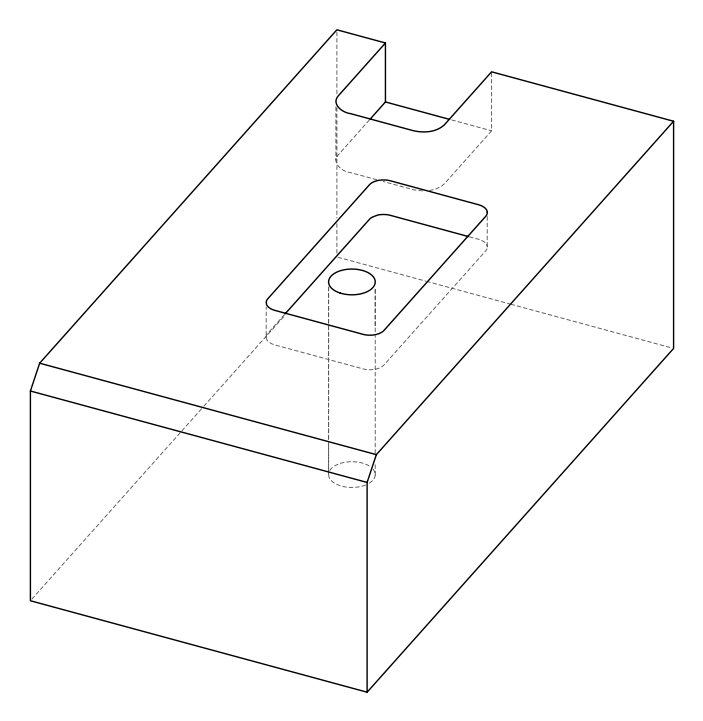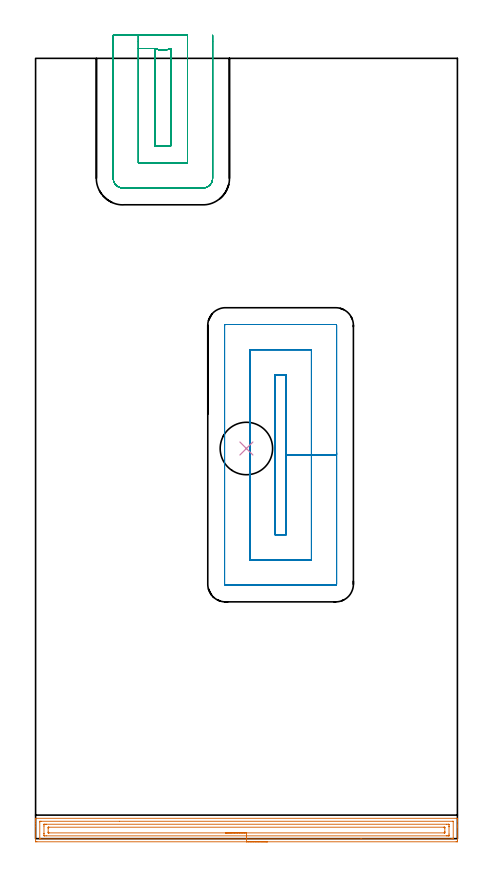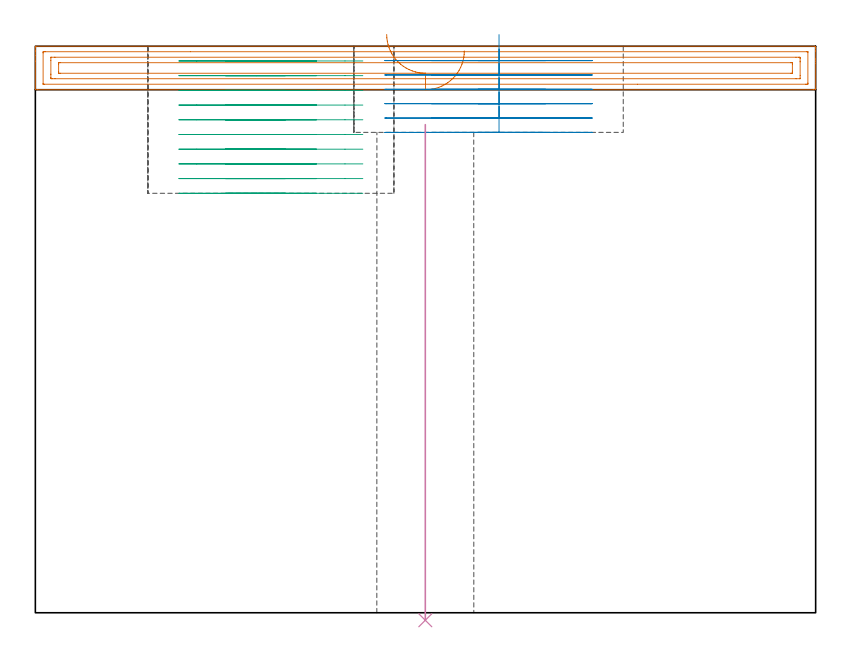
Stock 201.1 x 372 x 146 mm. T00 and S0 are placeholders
(PLAN: 4 operations, 2 tool changes, 28.3 min)
(1 AREA_MILL | FG_CHAMFER_SURFACE | UGT0205_001 | 6.71 min | 12602 mm3)
(2 MILL_RECTANGULAR_POCKET | POCKET_RECTANGULAR_STRAIGHT | NXT0201_012 | Follow Part, ap 4, ae 75% | 10.27 min | 214730 mm3)
(3 MILL_SLOT | SLOT_PARTIAL_RECTANGULAR | NXT0201_012 | Follow Part, ap 4, ae 75% | 10.86 min | 165126 mm3)
(4 INDEXABLE_INSERT_DRILL_THROUGH_HOLE_FROM_SOLID | STEP1HOLE | NXT0302_021 | 0.52 min | 60729 mm3)
(TOOL UGT0205_001 | Chamfer Mill 20 x 3 x 45 deg. | D20 FL50 Z2)
(TOOL NXT0201_012 | ENDMILL 16mm [2P460-1600-NA 1630] | D16 FL38 Z6)
(TOOL NXT0302_021 | Index. Insert Drill 25mm [880-D2500L25-05] | D25 PA176 FL125 Z2)
(OP 1 AREA_MILL)
G17 G21 G94 G90
T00 M6
G54
G17 G0 G90 X110.55 Y-1.5 S1061 M3
G43 Z156. H0
Z144.8
G94 G1 X110.512 Z143.928 F250.
X110.398 Z143.063
X110.209 Z142.212
X109.947 Z141.38
X109.613 Z140.574
X109.21 Z139.8
X108.742 Z139.064
X108.21 Z138.372
X107.621 Z137.729
X106.978 Z137.139
X106.286 Z136.608
X105.55 Z136.14
X104.776 Z135.737
X103.97 Z135.403
X103.138 Z135.141
X102.286 Z134.952
X101.422 Z134.838
X100.55 Z134.8
X0.604
X0.066 Y-1.494 Z134.804
X0.01 Y-1.492 Z134.806
X0. Y-1.429 Z134.868
Y5.849 Z142.144
Y7.288 Z143.585
Y8.472 Z144.767
Y9.45 Z145.749
X0.003 Y9.577 Z145.87
X0.01 Y9.698 Z145.988
X0.158 Y9.7 Z146.
X200.942
X201.09 Y9.698 Z145.988
X201.097 Y9.577 Z145.87
X201.1 Y9.449 Z145.749
Y9.092 Z145.391
Y8.472 Z144.767
Y6.413 Z142.711
Y5.849 Z142.144
Y5.257 Z141.552
Y-1.147 Z135.15
X201.096 Y-1.433 Z134.864
X201.09 Y-1.492 Z134.805
X201.029 Y-1.499 Z134.799
X200.496 Y-1.5 Z134.8
X100.55
Y-0.086 Z136.214
X2.389 Y-0.085 Z136.215
X2.197 Y-0.084 Z136.216
X2.046 Y-0.08 Z136.22
X2.015 Y-0.079 Z136.221
X2.01 Y-0.061 Z136.239
X2.006 Y-0.035 Z136.265
X2.001 Y0.108 Z136.408
X2. Y7.979 Z144.279
X2.002 Y8.106 Z144.406
X2.006 Y8.207 Z144.507
X2.01 Y8.27 Z144.57
X2.04 Y8.279 Z144.579
X2.389 Y8.283 Z144.583
X2.58 Y8.285 Z144.585
X39.947 Y8.286 Z144.586
X198.711 Y8.285 Z144.585
X198.903 Y8.284 Z144.584
X199.053 Y8.28 Z144.58
X199.085 Y8.279 Z144.579
X199.09 Y8.261 Z144.561
X199.094 Y8.235 Z144.535
X199.099 Y8.092 Z144.392
X199.1 Y0.221 Z136.521
X199.098 Y0.094 Z136.394
X199.094 Y-0.008 Z136.292
X199.09 Y-0.071 Z136.229
X199.06 Y-0.079 Z136.221
X198.711 Y-0.083 Z136.217
X198.52 Y-0.085 Z136.215
X155.157 Y-0.086 Z136.214
X100.55
Y1.328 Z137.628
X5.066
X4.324 Y1.33 Z137.63
X4.174 Y1.332 Z137.632
X4.032 Y1.335 Z137.635
X4.01 Y1.477 Z137.777
X4.004 Y1.643 Z137.943
X4. Y2.351 Z138.651
Y2.521 Z138.821
Y6.019 Z142.319
X4.001 Y6.723 Z143.023
X4.003 Y6.808 Z143.108
X4.007 Y6.85 Z143.15
X4.011 Y6.865 Z143.165
X4.027 Y6.867 Z143.167
X4.174 Y6.869 Z143.169
X4.915 Y6.871 Z143.171
X5.066 Y6.872 Z143.172
X196.034 Y6.871 Z143.171
X196.776 Y6.87 Z143.17
X196.926 Y6.868 Z143.168
X197.068 Y6.865 Z143.165
X197.09 Y6.723 Z143.023
X197.096 Y6.557 Z142.857
X197.1 Y5.849 Z142.149
Y5.679 Z141.979
Y2.181 Z138.481
X197.099 Y1.477 Z137.777
X197.097 Y1.392 Z137.692
X197.093 Y1.35 Z137.65
X197.089 Y1.335 Z137.635
X197.073 Y1.333 Z137.633
X196.926 Y1.331 Z137.631
X196.185 Y1.328 Z137.628
X196.034
X100.55
Y2.743 Z139.043
X6.451
X6.129 Y2.744 Z139.044
X6.076 Y2.745 Z139.045
X6.021 Y2.749 Z139.049
X6.01 Y2.752 Z139.052
X6.007 Y2.77 Z139.07
X6.004 Y2.816 Z139.116
X6. Y3.185 Z139.485
Y4.974 Z141.274
X6.004 Y5.391 Z141.691
X6.007 Y5.442 Z141.742
X6.01 Y5.45 Z141.75
X6.022 Y5.452 Z141.752
X6.063 Y5.455 Z141.755
X6.194 Y5.457 Z141.757
X6.358
X194.649
X194.971 Y5.456 Z141.756
X195.024 Y5.455 Z141.755
X195.079 Y5.45 Z141.75
X195.09 Y5.448 Z141.748
X195.093 Y5.43 Z141.73
X195.096 Y5.384 Z141.684
X195.1 Y5.015 Z141.315
Y3.266 Z139.566
Y3.226 Z139.526
X195.096 Y2.809 Z139.109
X195.093 Y2.758 Z139.058
X195.09 Y2.75 Z139.05
X195.078 Y2.748 Z139.048
X195.037 Y2.745 Z139.045
X194.906 Y2.743 Z139.043
X194.742
X100.55
X99.678 Z139.081
X98.814 Z139.195
X97.962 Z139.383
X97.13 Z139.646
X96.324 Z139.98
X95.55 Z140.382
X94.814 Z140.851
X94.122 Z141.382
X93.479 Z141.972
X92.89 Z142.615
X92.358 Z143.307
X91.89 Z144.043
X91.487 Z144.816
X91.153 Z145.622
X90.891 Z146.454
X90.702 Z147.306
X90.588 Z148.171
X90.55 Z149.043
G0 Z156.
M5
M2
(OP 2 MILL_RECTANGULAR_POCKET)
G17 G21 G94 G90
T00 M6
G54
G17 G0 G90 X119.5 Y157.995 S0 M3
G43 Z156. H1
Z149.
G94 G1 Y183. Z142.3 F250.
Y221.1 F500.
X114.1
Y144.9
X119.5
Y183.
X131.5
Y233.1
X102.1
Y132.9
X131.5
Y183.
X143.5
Y244.7
G3 X143.1 Y245.1 R0.4
G1 X90.5
G3 X90.1 Y244.7 R0.4
G1 Y121.3
G3 X90.5 Y120.9 R0.4
G1 X143.1
G3 X143.5 Y121.3 R0.4
G1 Y183.
Y184.
G0 X119.5 Y157.995 Z145.3
G1 Y183. Z138.6 F250.
Y221.1 F500.
X114.1
Y144.9
X119.5
Y183.
X131.5
Y233.1
X102.1
Y132.9
X131.5
Y183.
X143.5
Y244.7
G3 X143.1 Y245.1 R0.4
G1 X90.5
G3 X90.1 Y244.7 R0.4
G1 Y121.3
G3 X90.5 Y120.9 R0.4
G1 X143.1
G3 X143.5 Y121.3 R0.4
G1 Y183.
Y184.
G0 X119.5 Y157.995 Z141.6
G1 Y183. Z134.9 F250.
Y221.1 F500.
X114.1
Y144.9
X119.5
Y183.
X131.5
Y233.1
X102.1
Y132.9
X131.5
Y183.
X143.5
Y244.7
G3 X143.1 Y245.1 R0.4
G1 X90.5
G3 X90.1 Y244.7 R0.4
G1 Y121.3
G3 X90.5 Y120.9 R0.4
G1 X143.1
G3 X143.5 Y121.3 R0.4
G1 Y183.
Y184.
G0 X119.5 Y157.995 Z137.9
G1 Y183. Z131.2 F250.
Y221.1 F500.
X114.1
Y144.9
X119.5
Y183.
X131.5
Y233.1
X102.1
Y132.9
X131.5
Y183.
X143.5
Y244.7
G3 X143.1 Y245.1 R0.4
G1 X90.5
G3 X90.1 Y244.7 R0.4
G1 Y121.3
G3 X90.5 Y120.9 R0.4
G1 X143.1
G3 X143.5 Y121.3 R0.4
G1 Y183.
Y184.
G0 X119.5 Y157.995 Z134.2
G1 Y183. Z127.5 F250.
Y221.1 F500.
X114.1
Y144.9
X119.5
Y183.
X131.5
Y233.1
X102.1
Y132.9
X131.5
Y183.
X143.5
Y244.7
G3 X143.1 Y245.1 R0.4
G1 X90.5
G3 X90.1 Y244.7 R0.4
G1 Y121.3
G3 X90.5 Y120.9 R0.4
G1 X143.1
G3 X143.5 Y121.3 R0.4
G1 Y183.
Y184.
G0 X119.5 Y157.995 Z130.5
G1 Y183. Z123.8 F250.
Y221.1 F500.
X114.1
Y144.9
X119.5
Y183.
X131.5
Y233.1
X102.1
Y132.9
X131.5
Y183.
X143.5
Y244.7
G3 X143.1 Y245.1 R0.4
G1 X90.5
G3 X90.1 Y244.7 R0.4
G1 Y121.3
G3 X90.5 Y120.9 R0.4
G1 X143.1
G3 X143.5 Y121.3 R0.4
G1 Y183.
Y184.
G0 Z156.
M5
M2
(OP 3 MILL_SLOT)
G17 G21 G94 G90
T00 M6
G54
G17 G0 G90 X49. Y383. S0 M3
G43 Z156. H1
Z142.21
G94 G1 Y380. F250.
Y376.69 F500.
X57.
G3 X64.4 Y376.69 R8.
G1 Y330.2
X57.
Y376.69
X49.
Y322.2
X72.4
Y380.
Y383. F250.
X37.
Y380.
Y314.8 F500.
G3 X41.6 Y310.2 R4.6
G1 X79.8
G3 X84.4 Y314.8 R4.6
G1 Y380.
Y383. F250.
G0 X49. Z138.42
G1 Y380.
Y376.69 F500.
X57.
G3 X64.4 Y376.69 R8.
G1 Y330.2
X57.
Y376.69
X49.
Y322.2
X72.4
Y380.
Y383. F250.
X37.
Y380.
Y314.8 F500.
G3 X41.6 Y310.2 R4.6
G1 X79.8
G3 X84.4 Y314.8 R4.6
G1 Y380.
Y383. F250.
G0 X49. Z134.63
G1 Y380.
Y376.69 F500.
X57.
G3 X64.4 Y376.69 R8.
G1 Y330.2
X57.
Y376.69
X49.
Y322.2
X72.4
Y380.
Y383. F250.
X37.
Y380.
Y314.8 F500.
G3 X41.6 Y310.2 R4.6
G1 X79.8
G3 X84.4 Y314.8 R4.6
G1 Y380.
Y383. F250.
G0 X49. Z130.84
G1 Y380.
Y376.69 F500.
X57.
G3 X64.4 Y376.69 R8.
G1 Y330.2
X57.
Y376.69
X49.
Y322.2
X72.4
Y380.
Y383. F250.
X37.
Y380.
Y314.8 F500.
G3 X41.6 Y310.2 R4.6
G1 X79.8
G3 X84.4 Y314.8 R4.6
G1 Y380.
Y383. F250.
G0 X49. Z127.05
G1 Y380.
Y376.69 F500.
X57.
G3 X64.4 Y376.69 R8.
G1 Y330.2
X57.
Y376.69
X49.
Y322.2
X72.4
Y380.
Y383. F250.
X37.
Y380.
Y314.8 F500.
G3 X41.6 Y310.2 R4.6
G1 X79.8
G3 X84.4 Y314.8 R4.6
G1 Y380.
Y383. F250.
G0 X49. Z123.26
G1 Y380.
Y376.69 F500.
X57.
G3 X64.4 Y376.69 R8.
G1 Y330.2
X57.
Y376.69
X49.
Y322.2
X72.4
Y380.
Y383. F250.
X37.
Y380.
Y314.8 F500.
G3 X41.6 Y310.2 R4.6
G1 X79.8
G3 X84.4 Y314.8 R4.6
G1 Y380.
Y383. F250.
G0 X49. Z119.47
G1 Y380.
Y376.69 F500.
X57.
G3 X64.4 Y376.69 R8.
G1 Y330.2
X57.
Y376.69
X49.
Y322.2
X72.4
Y380.
Y383. F250.
X37.
Y380.
Y314.8 F500.
G3 X41.6 Y310.2 R4.6
G1 X79.8
G3 X84.4 Y314.8 R4.6
G1 Y380.
Y383. F250.
G0 X49. Z115.68
G1 Y380.
Y376.69 F500.
X57.
G3 X64.4 Y376.69 R8.
G1 Y330.2
X57.
Y376.69
X49.
Y322.2
X72.4
Y380.
Y383. F250.
X37.
Y380.
Y314.8 F500.
G3 X41.6 Y310.2 R4.6
G1 X79.8
G3 X84.4 Y314.8 R4.6
G1 Y380.
Y383. F250.
G0 X49. Z111.89
G1 Y380.
Y376.69 F500.
X57.
G3 X64.4 Y376.69 R8.
G1 Y330.2
X57.
Y376.69
X49.
Y322.2
X72.4
Y380.
Y383. F250.
X37.
Y380.
Y314.8 F500.
G3 X41.6 Y310.2 R4.6
G1 X79.8
G3 X84.4 Y314.8 R4.6
G1 Y380.
Y383. F250.
G0 X49. Z108.1
G1 Y380.
Y376.69 F500.
X57.
G3 X64.4 Y376.69 R8.
G1 Y330.2
X57.
Y376.69
X49.
Y322.2
X72.4
Y380.
Y383. F250.
X37.
Y380.
Y314.8 F500.
G3 X41.6 Y310.2 R4.6
G1 X79.8
G3 X84.4 Y314.8 R4.6
G1 Y380.
Y383. F250.
G0 Z156.
M5
M2
(OP 4 INDEXABLE_INSERT_DRILL_THROUGH_HOLE_FROM_SOLID)
G17 G21 G94 G90
T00 M6
G54
G17 G0 G90 X100.5 Y186. S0 M3
G43 Z156. H1
G94 G81 G98 Z-1.937 F250. R125.8
G80
M5
M2
